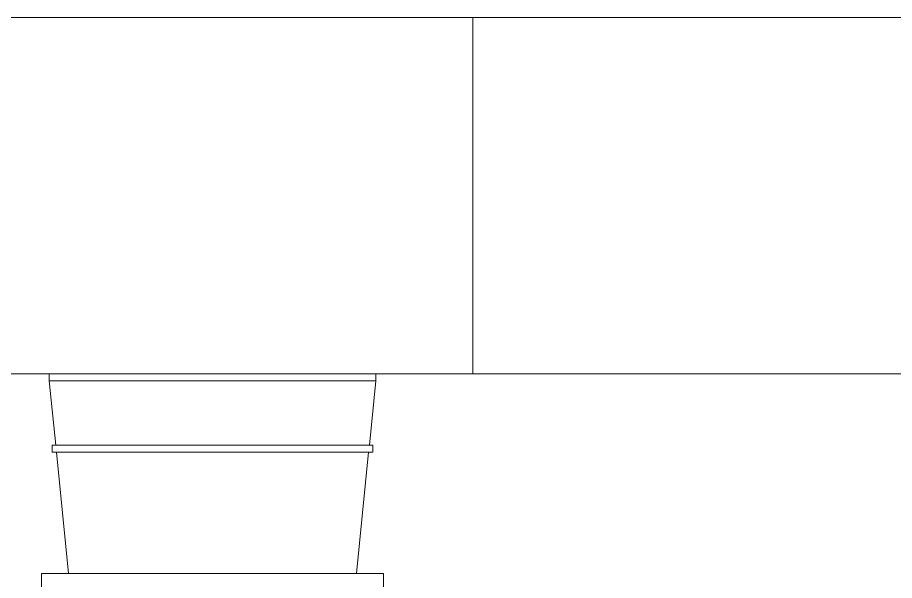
# Model space of a CAD drawing. Header units: millimetres. Extents: x -667 to -468, y -723 to -475.
# Drawn here: x -652.367 to -651.383, y -487.777 to -487.145 of the extents above; entities that cross this region are included whole.
import ezdxf

# ---------------------------------------------------------------- set-up
doc = ezdxf.new("R2010")
doc.units = ezdxf.units.MM
doc.layers.add('dinding', color=36, linetype='Continuous', lineweight=9)

msp = doc.modelspace()

# ---------------------------------------------------------------- linework, layer by layer
at = {"layer": 'dinding'}
for p, q in [((-652.44034, -487.14493), (-651.85624, -487.14493)), ((-651.85624, -487.54493), (-651.85624, -487.14493)), ((-651.85624, -487.14493), (-650.44034, -487.14493)), ((-651.85624, -487.54493), (-652.44034, -487.54493)), ((-652.33154, -487.55293), (-652.33154, -487.54493)), ((-651.96504, -487.55293), (-651.96504, -487.54493)), ((-651.85624, -487.54493), (-650.44034, -487.54493)), ((-652.33154, -487.55293), (-652.32434, -487.62493)), ((-652.33154, -487.55293), (-651.96504, -487.55293)), ((-651.96504, -487.55293), (-651.97224, -487.62493)), ((-652.32834, -487.63293), (-652.32834, -487.62493)), ((-652.32834, -487.62493), (-652.32434, -487.62493)), ((-652.32434, -487.62493), (-651.97224, -487.62493)), ((-651.97224, -487.62493), (-651.96824, -487.62493)), ((-651.96824, -487.63293), (-651.96824, -487.62493)), ((-652.32834, -487.63293), (-652.32354, -487.63293)), ((-652.32354, -487.63293), (-652.30994, -487.76893)), ((-652.32354, -487.63293), (-651.97304, -487.63293)), ((-651.97304, -487.63293), (-651.98664, -487.76893)), ((-651.97304, -487.63293), (-651.96824, -487.63293)), ((-652.34034, -487.78493), (-652.34034, -487.76893)), ((-652.34034, -487.76893), (-652.30994, -487.76893)), ((-652.30994, -487.76893), (-651.98664, -487.76893)), ((-651.98664, -487.76893), (-651.95624, -487.76893)), ((-651.95624, -487.78493), (-651.95624, -487.76893))]:
    msp.add_line(p, q, dxfattribs=at)

doc.saveas('drawing.dxf')
